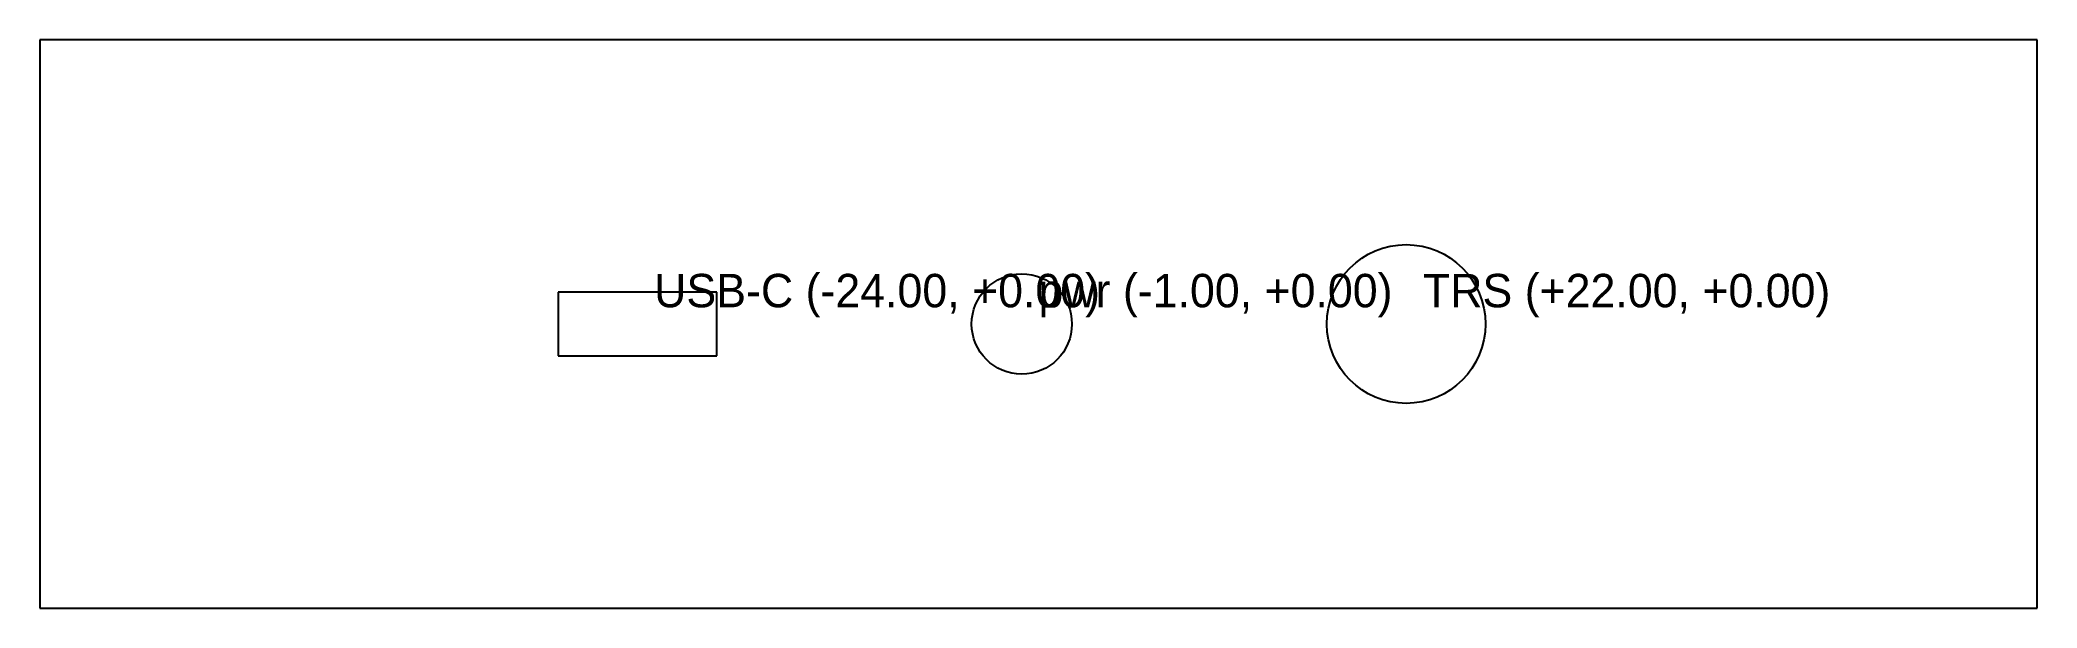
# Model space of a CAD drawing. Header units: metres. Extents: x -60 to 60, y -17 to 17.
import ezdxf

# ---------------------------------------------------------------- set-up
doc = ezdxf.new("R2010")
doc.units = ezdxf.units.M

msp = doc.modelspace()

# ---------------------------------------------------------------- linework, layer by layer
at = {"layer": 'CUT'}
for p, q in [((-19.25, 1.9), (-28.75, 1.9)), ((-28.75, 1.9), (-28.75, -1.9)), ((-19.25, -1.9), (-19.25, 1.9)), ((-28.75, -1.9), (-19.25, -1.9))]:
    msp.add_line(p, q, dxfattribs=at)
for centre, radius in [((22, 0), 4.75), ((-1, 0), 3)]:
    msp.add_circle(centre, radius, dxfattribs=at)
at = {"layer": 'OUTLINE'}
for p, q in [((59.75, 17), (-59.75, 17)), ((-59.75, 17), (-59.75, -17)), ((59.75, -17), (59.75, 17)), ((-59.75, -17), (59.75, -17))]:
    msp.add_line(p, q, dxfattribs=at)

# ---------------------------------------------------------------- texts
at = {"layer": 'NOTE'}
for s, p in [('USB-C (-24.00, +0.00)', (-23, 1)), ('pwr (-1.00, +0.00)', (0, 1)), ('TRS (+22.00, +0.00)', (23, 1))]:
    msp.add_text(s, height=2, dxfattribs=at).set_placement(p)

doc.saveas('drawing.dxf')
